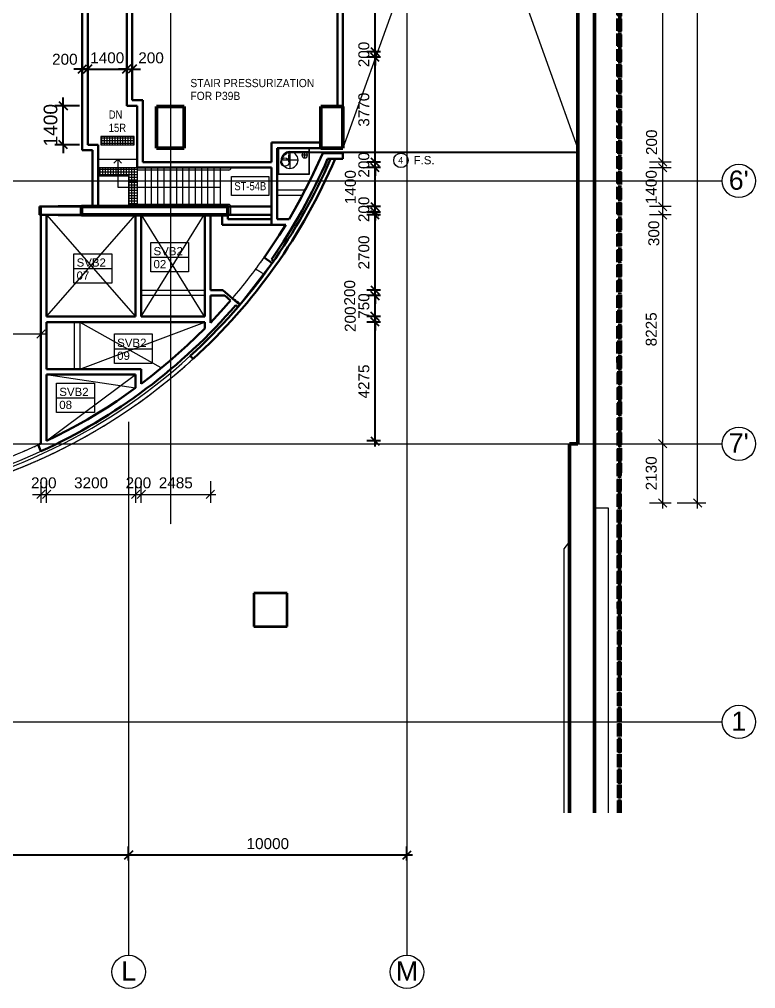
# Model space of a CAD drawing. Header units: millimetres. Extents: x -11708 to 484395, y -10237143 to 211873.
# Drawn here: x 102925 to 129377, y 123417 to 158261 of the extents above; entities that cross this region are included whole.
import ezdxf

# ---------------------------------------------------------------- set-up
doc = ezdxf.new("R2010")
doc.units = ezdxf.units.MM
for name, pattern in [('Double dash', [24.5, 10, -3, 2, -3, 2, -4.5]), ('Double dash_2_', [42.8625, 15.875, -4.7625, 6.35, -4.7625, 6.35, -4.7625]), ('Grid Line', [21, 12, -3, 3, -3]), ('Long Dash', [13.5, 9, -4.5]), ('Overhead', [1.8, 1.2, -0.6])]:
    doc.linetypes.add(name, pattern=pattern)
for name, color, linetype, lineweight in [('0-1', 7, 'Continuous', 5), ('0-3', 7, 'Double dash_2_', 50), ('A-ANNO-DIMS', 7, 'Continuous', 9), ('A-ANNO-NOTE', 7, 'Continuous', 5), ('A-CLNG', 7, 'Continuous', 9), ('A-DETL', 102, 'Continuous', 5), ('A-DETL-3', 102, 'Continuous', 25), ('A-DETL-5', 102, 'Overhead', 5), ('A-DETL-GENF', 7, 'Continuous', 5), ('A-DOOR', 7, 'Continuous', 5), ('A-DOOR-HDLN', 7, 'Long Dash', 5), ('A-FLOR', 7, 'Continuous', 18), ('A-WALL', 7, 'Continuous', 9), ('A-WALL-2', 7, 'Continuous', 13), ('A-WALL-3', 7, 'Continuous', 35), ('A-WALL-4', 7, 'Continuous', 30), ('C-PROP-LINE', 7, 'Double dash', 70), ('C-PROP-LINE-1', 7, 'Double dash_2_', 50), ('G-ANNO-TEXT', 7, 'Continuous', 5), ('I-WALL', 7, 'Continuous', 9), ('I-WALL-3', 7, 'Continuous', 30), ('I-WALL-4', 7, 'Continuous', 18), ('OAP280_C', 210, 'Continuous', 50), ('OAP280_W', 210, 'Continuous', 50), ('Q-SPCQ', 7, 'Continuous', 5), ('Q-SPCQ-HDLN', 7, 'Overhead', 5), ('S-COLS-3', 7, 'Continuous', 35), ('S-GRID-1', 7, 'Grid Line', 5), ('S-GRID-IDEN', 7, 'Continuous', 5), ('S-STRS', 7, 'Continuous', 5)]:
    doc.layers.add(name, color=color, linetype=linetype, lineweight=lineweight)
doc.styles.add('Arial', font='arial.ttf', dxfattribs={"height": 491.766467})
doc.styles.add('Arial Narrow_1', font='ARIALN.TTF', dxfattribs={"height": 294.984802})
doc.styles.add('Arial_1', font='arial.ttf', dxfattribs={"height": 393.413174})
doc.styles.add('Arial_11', font='arial.ttf', dxfattribs={"height": 295.05988})
doc.styles.add('Arial_2', font='arial.ttf', dxfattribs={"height": 1.475299})
doc.styles.add('Arial_3', font='arial.ttf', dxfattribs={"height": 688.473054})
doc.styles.add('Arial_5', font='arial.ttf', dxfattribs={"height": 1.18024})
doc.styles.add('Arial_6', font='arial.ttf', dxfattribs={"width": 0.9, "height": 393.413174})
doc.dimstyles.new('Diagonal_-_2_0mm_Arial', dxfattribs={"dimscale": 304.8, "dimtxt": 500, "dimasz": 0.984252, "dimexe": 0.984252, "dimexo": 0.984252, "dimgap": 0.656168, "dimtad": 1, "dimdec": 0, "dimrnd": 5, "dimzin": 0, "dimdsep": 46, "dimtxsty": 'Arial', "dimblk1": 'OBLIQUE', "dimblk2": 'OBLIQUE', "dimsah": 1, "dimcen": 0.09, "dimdle": 0.656168, "dimadec": 0, "dimazin": 0, "dimtfac": 1, "dimtdec": 4, "dimtix": 1, "dimtmove": 0, "dimatfit": 3, "dimfxl": 1, "dimtvp": 1, "dimtolj": 1, "dimtzin": 0, "dimarcsym": 2})

# ---------------------------------------------------------------- blocks, each defined once
blk = doc.blocks.new('Family - ___-1112717-LG_F PLAN')
at = {"layer": 'C-PROP-LINE'}
for p, q in [((124462, 151157), (124469, 204684)), ((124491, 129733), (124462, 151157))]:
    blk.add_line(p, q, dxfattribs=at)
blk = doc.blocks.new('Grid - 3mm-2917264-LG_F PLAN')
at = {"layer": 'S-GRID-IDEN'}
blk.add_circle((0, 0), 3, dxfattribs=at)
blk = doc.blocks.new('ARC_ANN_FS_SMOKE-VENT - SVB2-5413428-LG_F PLAN')
at = {"layer": 'A-ANNO-NOTE'}
for p, q in [((-3.51, -2.64), (-3.51, 2.64)), ((-3.51, 2.64), (3.27, 2.64)), ((3.27, 2.64), (3.27, -2.64)), ((-3.51, 0), (3.27, 0)), ((3.27, -2.64), (-3.51, -2.64))]:
    blk.add_line(p, q, dxfattribs=at)
blk = doc.blocks.new('ARC_ANN_FIRE SHUTTER - 1-5166234-LG_F PLAN')
at = {"layer": 'A-ANNO-NOTE', "insert": (0.41, 1.66), "char_height": 1.475, "width": 4.5, "attachment_point": 2, "line_spacing_factor": 0.938532, "style": 'Arial_2'}
blk.add_mtext('F.S.', dxfattribs=at)
blk = doc.blocks.new('Family - ___-3197506-LG_F PLAN')
at = {"layer": 'C-PROP-LINE-1'}
blk.add_line((124491, 129733), (124499, 204681), dxfattribs=at)
blk = doc.blocks.new('DCW_15b - ARC_Single Steel Door 2-38055169-LG_F PLAN')
at = {"layer": 'A-DOOR'}
h = blk.add_hatch(dxfattribs=at)
h.set_pattern_fill('FP_1', color=256, style=0, pattern_type=2)
h.set_pattern_definition([(270, (609.6, 0), (100, 6e-15), [])])
h.paths.add_polyline_path([(-900, -2), (-431, -17), (23, -22), (505, -16), (900, 0), (-900, 0)], flags=0)
for q in [(900, 0), (-850, 0)]:
    blk.add_line((-900, 0), q, dxfattribs=at)
at = {"layer": 'A-DOOR-HDLN'}
blk.add_line((-900, 0), (-900, 348), dxfattribs=at)
blk.add_arc((-900, 0), 1350, 360, 14.3124, dxfattribs=at)
blk = doc.blocks.new('Family - ___-2785461-LG_F PLAN')
at = {"layer": 'C-PROP-LINE'}
blk.add_line((124491, 129733), (124499, 204681), dxfattribs=at)
blk = doc.blocks.new('Family - ___-36030423-LG_F PLAN')
at = {"layer": 'C-PROP-LINE'}
blk.add_line((124491, 129733), (124499, 204681), dxfattribs=at)
blk = doc.blocks.new('_Oblique')
at = {"color": 0, "linetype": 'ByBlock', "lineweight": -2}
blk.add_line((-0.5, -0.5), (0.5, 0.5), dxfattribs=at)
blk = doc.blocks.new('*D234')
at = {"layer": 'A-ANNO-DIMS', "color": 0, "lineweight": -2, "transparency": 16777216}
for p, q in [((96851, 128026), (96851, 128526)), ((106851, 128026), (106851, 128526)), ((96651, 128226), (107051, 128226))]:
    blk.add_line(p, q, dxfattribs=at)
at = {"layer": 'Defpoints', "color": 0, "transparency": 16777216}
for p in [(106851, 128226), (96851, 127726), (106851, 127726)]:
    blk.add_point(p, dxfattribs=at)
at = {"layer": 'A-ANNO-DIMS', "color": 0, "lineweight": -2, "transparency": 16777216, "xscale": 299.9999999999999, "yscale": 299.9999999999999, "zscale": 299.9999999999999, "rotation": 180}
blk.add_blockref('_Oblique', (96851, 128226), dxfattribs=at)
at = {"layer": 'A-ANNO-DIMS', "color": 0, "lineweight": -2, "transparency": 16777216, "xscale": 299.9999999999999, "yscale": 299.9999999999999, "zscale": 299.9999999999999}
blk.add_blockref('_Oblique', (106851, 128226), dxfattribs=at)
at = {"layer": 'A-ANNO-DIMS', "color": 0, "transparency": 16777216, "insert": (101851, 128627), "char_height": 491.77, "attachment_point": 5, "style": 'Arial'}
blk.add_mtext('\\A1;{\\H0.8x;10000}', dxfattribs=at)
blk = doc.blocks.new('*D235')
at = {"layer": 'A-ANNO-DIMS', "color": 0, "lineweight": -2, "transparency": 16777216}
for p, q in [((106851, 128026), (106851, 128526)), ((116851, 128026), (116851, 128526)), ((106651, 128226), (117051, 128226))]:
    blk.add_line(p, q, dxfattribs=at)
at = {"layer": 'Defpoints', "color": 0, "transparency": 16777216}
for p in [(116851, 128226), (106851, 127726), (116851, 127726)]:
    blk.add_point(p, dxfattribs=at)
at = {"layer": 'A-ANNO-DIMS', "color": 0, "lineweight": -2, "transparency": 16777216, "xscale": 299.9999999999999, "yscale": 299.9999999999999, "zscale": 299.9999999999999, "rotation": 180}
blk.add_blockref('_Oblique', (106851, 128226), dxfattribs=at)
at = {"layer": 'A-ANNO-DIMS', "color": 0, "lineweight": -2, "transparency": 16777216, "xscale": 299.9999999999999, "yscale": 299.9999999999999, "zscale": 299.9999999999999}
blk.add_blockref('_Oblique', (116851, 128226), dxfattribs=at)
at = {"layer": 'A-ANNO-DIMS', "color": 0, "transparency": 16777216, "insert": (111851, 128627), "char_height": 491.77, "attachment_point": 5, "style": 'Arial'}
blk.add_mtext('\\A1;{\\H0.8x;10000}', dxfattribs=at)
blk = doc.blocks.new('*D291')
at = {"layer": 'A-ANNO-DIMS', "color": 0, "lineweight": -2, "transparency": 16777216}
for p, q in [((115903, 162781), (115403, 162781)), ((115703, 156899), (115703, 162981)), ((115903, 157099), (115403, 157099))]:
    blk.add_line(p, q, dxfattribs=at)
at = {"layer": 'Defpoints', "color": 0, "transparency": 16777216}
for p in [(115703, 162781), (116203, 162781), (116203, 157099)]:
    blk.add_point(p, dxfattribs=at)
at = {"layer": 'A-ANNO-DIMS', "color": 0, "lineweight": -2, "transparency": 16777216, "xscale": 299.9999999999999, "yscale": 299.9999999999999, "zscale": 299.9999999999999}
for p, rotation in [((115703, 162781), 90), ((115703, 157099), 270)]:
    blk.add_blockref('_Oblique', p, dxfattribs=dict(at, rotation=rotation))
at = {"layer": 'A-ANNO-DIMS', "color": 0, "transparency": 16777216, "insert": (115303, 159940), "char_height": 491.77, "attachment_point": 5, "rotation": 90, "style": 'Arial'}
blk.add_mtext('\\A1;{\\H0.8x;5680}', dxfattribs=at)
blk = doc.blocks.new('*D292')
at = {"layer": 'A-ANNO-DIMS', "color": 0, "lineweight": -2, "transparency": 16777216}
for p, q in [((115703, 157099), (115703, 157399)), ((115903, 157099), (115403, 157099)), ((115903, 156899), (115403, 156899)), ((115703, 156899), (115703, 157099)), ((115703, 156899), (115703, 156599))]:
    blk.add_line(p, q, dxfattribs=at)
at = {"layer": 'Defpoints', "color": 0, "transparency": 16777216}
for p in [(115703, 157099), (116203, 157099), (116203, 156899)]:
    blk.add_point(p, dxfattribs=at)
at = {"layer": 'A-ANNO-DIMS', "color": 0, "lineweight": -2, "transparency": 16777216, "xscale": 299.9999999999999, "yscale": 299.9999999999999, "zscale": 299.9999999999999}
for p, rotation in [((115703, 157099), 270), ((115703, 156899), 90)]:
    blk.add_blockref('_Oblique', p, dxfattribs=dict(at, rotation=rotation))
at = {"layer": 'A-ANNO-DIMS', "color": 0, "transparency": 16777216, "insert": (115303, 156999), "char_height": 491.77, "attachment_point": 5, "rotation": 90, "style": 'Arial'}
blk.add_mtext('\\A1;{\\H0.8x;200}', dxfattribs=at)
blk = doc.blocks.new('*D293')
at = {"layer": 'A-ANNO-DIMS', "color": 0, "lineweight": -2, "transparency": 16777216}
for p, q in [((115903, 156899), (115403, 156899)), ((115703, 152931), (115703, 157099)), ((115903, 153131), (115403, 153131))]:
    blk.add_line(p, q, dxfattribs=at)
at = {"layer": 'Defpoints', "color": 0, "transparency": 16777216}
for p in [(115703, 156899), (116203, 156899), (116203, 153131)]:
    blk.add_point(p, dxfattribs=at)
at = {"layer": 'A-ANNO-DIMS', "color": 0, "lineweight": -2, "transparency": 16777216, "xscale": 299.9999999999999, "yscale": 299.9999999999999, "zscale": 299.9999999999999}
for p, rotation in [((115703, 156899), 90), ((115703, 153131), 270)]:
    blk.add_blockref('_Oblique', p, dxfattribs=dict(at, rotation=rotation))
at = {"layer": 'A-ANNO-DIMS', "color": 0, "transparency": 16777216, "insert": (115302, 155015), "char_height": 491.77, "attachment_point": 5, "rotation": 90, "style": 'Arial'}
blk.add_mtext('\\A1;{\\H0.8x;3770}', dxfattribs=at)
blk = doc.blocks.new('*D294')
at = {"layer": 'A-ANNO-DIMS', "color": 0, "lineweight": -2, "transparency": 16777216}
for p, q in [((115703, 153131), (115703, 153431)), ((115903, 153131), (115403, 153131)), ((115703, 152931), (115703, 153131)), ((115903, 152931), (115403, 152931)), ((115703, 152931), (115703, 152631))]:
    blk.add_line(p, q, dxfattribs=at)
at = {"layer": 'Defpoints', "color": 0, "transparency": 16777216}
for p in [(115703, 153131), (116203, 153131), (116203, 152931)]:
    blk.add_point(p, dxfattribs=at)
at = {"layer": 'A-ANNO-DIMS', "color": 0, "lineweight": -2, "transparency": 16777216, "xscale": 299.9999999999999, "yscale": 299.9999999999999, "zscale": 299.9999999999999}
for p, rotation in [((115703, 153131), 270), ((115703, 152931), 90)]:
    blk.add_blockref('_Oblique', p, dxfattribs=dict(at, rotation=rotation))
at = {"layer": 'A-ANNO-DIMS', "color": 0, "transparency": 16777216, "insert": (115303, 153031), "char_height": 491.77, "attachment_point": 5, "rotation": 90, "style": 'Arial'}
blk.add_mtext('\\A1;{\\H0.8x;200}', dxfattribs=at)
blk = doc.blocks.new('*D295')
at = {"layer": 'A-ANNO-DIMS', "color": 0, "lineweight": -2, "transparency": 16777216}
for p, q in [((115703, 151331), (115703, 153131)), ((115903, 152931), (115403, 152931)), ((115903, 151531), (115403, 151531))]:
    blk.add_line(p, q, dxfattribs=at)
at = {"layer": 'Defpoints', "color": 0, "transparency": 16777216}
for p in [(115703, 152931), (116203, 152931), (116203, 151531)]:
    blk.add_point(p, dxfattribs=at)
at = {"layer": 'A-ANNO-DIMS', "color": 0, "lineweight": -2, "transparency": 16777216, "xscale": 299.9999999999999, "yscale": 299.9999999999999, "zscale": 299.9999999999999}
for p, rotation in [((115703, 152931), 90), ((115703, 151531), 270)]:
    blk.add_blockref('_Oblique', p, dxfattribs=dict(at, rotation=rotation))
at = {"layer": 'A-ANNO-DIMS', "color": 0, "transparency": 16777216, "insert": (114819, 152231), "char_height": 491.77, "attachment_point": 5, "rotation": 90, "style": 'Arial'}
blk.add_mtext('\\A1;{\\H0.8x;1400}', dxfattribs=at)
blk = doc.blocks.new('*D296')
at = {"layer": 'A-ANNO-DIMS', "color": 0, "lineweight": -2, "transparency": 16777216}
for p, q in [((115703, 151531), (115703, 151831)), ((115903, 151531), (115403, 151531)), ((115903, 151331), (115403, 151331)), ((115703, 151331), (115703, 151531)), ((115703, 151331), (115703, 151031))]:
    blk.add_line(p, q, dxfattribs=at)
at = {"layer": 'Defpoints', "color": 0, "transparency": 16777216}
for p in [(115703, 151531), (116203, 151531), (116203, 151331)]:
    blk.add_point(p, dxfattribs=at)
at = {"layer": 'A-ANNO-DIMS', "color": 0, "lineweight": -2, "transparency": 16777216, "xscale": 299.9999999999999, "yscale": 299.9999999999999, "zscale": 299.9999999999999}
for p, rotation in [((115703, 151531), 270), ((115703, 151331), 90)]:
    blk.add_blockref('_Oblique', p, dxfattribs=dict(at, rotation=rotation))
at = {"layer": 'A-ANNO-DIMS', "color": 0, "transparency": 16777216, "insert": (115303, 151431), "char_height": 491.77, "attachment_point": 5, "rotation": 90, "style": 'Arial'}
blk.add_mtext('\\A1;{\\H0.8x;200}', dxfattribs=at)
blk = doc.blocks.new('*D297')
at = {"layer": 'A-ANNO-DIMS', "color": 0, "lineweight": -2, "transparency": 16777216}
for p, q in [((115903, 151231), (115403, 151231)), ((115703, 148331), (115703, 151431)), ((115903, 148531), (115403, 148531))]:
    blk.add_line(p, q, dxfattribs=at)
at = {"layer": 'Defpoints', "color": 0, "transparency": 16777216}
for p in [(115703, 151231), (116203, 151231), (116203, 148531)]:
    blk.add_point(p, dxfattribs=at)
at = {"layer": 'A-ANNO-DIMS', "color": 0, "lineweight": -2, "transparency": 16777216, "xscale": 299.9999999999999, "yscale": 299.9999999999999, "zscale": 299.9999999999999}
for p, rotation in [((115703, 151231), 90), ((115703, 148531), 270)]:
    blk.add_blockref('_Oblique', p, dxfattribs=dict(at, rotation=rotation))
at = {"layer": 'A-ANNO-DIMS', "color": 0, "transparency": 16777216, "insert": (115303, 149881), "char_height": 491.77, "attachment_point": 5, "rotation": 90, "style": 'Arial'}
blk.add_mtext('\\A1;{\\H0.8x;2700}', dxfattribs=at)
blk = doc.blocks.new('*D298')
at = {"layer": 'A-ANNO-DIMS', "color": 0, "lineweight": -2, "transparency": 16777216}
for p, q in [((115703, 148531), (115703, 148831)), ((115903, 148531), (115403, 148531)), ((115703, 148331), (115703, 148531)), ((115903, 148331), (115403, 148331)), ((115703, 148331), (115703, 148031))]:
    blk.add_line(p, q, dxfattribs=at)
at = {"layer": 'Defpoints', "color": 0, "transparency": 16777216}
for p in [(115703, 148531), (116203, 148531), (116203, 148331)]:
    blk.add_point(p, dxfattribs=at)
at = {"layer": 'A-ANNO-DIMS', "color": 0, "lineweight": -2, "transparency": 16777216, "xscale": 299.9999999999999, "yscale": 299.9999999999999, "zscale": 299.9999999999999}
for p, rotation in [((115703, 148531), 270), ((115703, 148331), 90)]:
    blk.add_blockref('_Oblique', p, dxfattribs=dict(at, rotation=rotation))
at = {"layer": 'A-ANNO-DIMS', "color": 0, "transparency": 16777216, "insert": (114795, 148431), "char_height": 491.77, "attachment_point": 5, "rotation": 90, "style": 'Arial'}
blk.add_mtext('\\A1;{\\H0.8x;200}', dxfattribs=at)
blk = doc.blocks.new('*D299')
at = {"layer": 'A-ANNO-DIMS', "color": 0, "lineweight": -2, "transparency": 16777216}
for p, q in [((115703, 148331), (115703, 148631)), ((115903, 148331), (115403, 148331)), ((115703, 147581), (115703, 148331)), ((115903, 147581), (115403, 147581)), ((115703, 147581), (115703, 147281))]:
    blk.add_line(p, q, dxfattribs=at)
at = {"layer": 'Defpoints', "color": 0, "transparency": 16777216}
for p in [(115703, 148331), (116203, 148331), (116203, 147581)]:
    blk.add_point(p, dxfattribs=at)
at = {"layer": 'A-ANNO-DIMS', "color": 0, "lineweight": -2, "transparency": 16777216, "xscale": 299.9999999999999, "yscale": 299.9999999999999, "zscale": 299.9999999999999}
for p, rotation in [((115703, 148331), 270), ((115703, 147581), 90)]:
    blk.add_blockref('_Oblique', p, dxfattribs=dict(at, rotation=rotation))
at = {"layer": 'A-ANNO-DIMS', "color": 0, "transparency": 16777216, "insert": (115303, 147956), "char_height": 491.77, "attachment_point": 5, "rotation": 90, "style": 'Arial'}
blk.add_mtext('\\A1;{\\H0.8x;750}', dxfattribs=at)
blk = doc.blocks.new('*D300')
at = {"layer": 'A-ANNO-DIMS', "color": 0, "lineweight": -2, "transparency": 16777216}
for p, q in [((115703, 147581), (115703, 147881)), ((115903, 147581), (115403, 147581)), ((115703, 147381), (115703, 147581)), ((115903, 147381), (115403, 147381)), ((115703, 147381), (115703, 147081))]:
    blk.add_line(p, q, dxfattribs=at)
at = {"layer": 'Defpoints', "color": 0, "transparency": 16777216}
for p in [(115703, 147581), (116203, 147581), (116203, 147381)]:
    blk.add_point(p, dxfattribs=at)
at = {"layer": 'A-ANNO-DIMS', "color": 0, "lineweight": -2, "transparency": 16777216, "xscale": 299.9999999999999, "yscale": 299.9999999999999, "zscale": 299.9999999999999}
for p, rotation in [((115703, 147581), 270), ((115703, 147381), 90)]:
    blk.add_blockref('_Oblique', p, dxfattribs=dict(at, rotation=rotation))
at = {"layer": 'A-ANNO-DIMS', "color": 0, "transparency": 16777216, "insert": (114815, 147481), "char_height": 491.77, "attachment_point": 5, "rotation": 90, "style": 'Arial'}
blk.add_mtext('\\A1;{\\H0.8x;200}', dxfattribs=at)
blk = doc.blocks.new('*D301')
at = {"layer": 'A-ANNO-DIMS', "color": 0, "lineweight": -2, "transparency": 16777216}
for p, q in [((115703, 142905), (115703, 147581)), ((115903, 147381), (115403, 147381)), ((115903, 143105), (115403, 143105))]:
    blk.add_line(p, q, dxfattribs=at)
at = {"layer": 'Defpoints', "color": 0, "transparency": 16777216}
for p in [(115703, 147381), (116203, 147381), (116203, 143105)]:
    blk.add_point(p, dxfattribs=at)
at = {"layer": 'A-ANNO-DIMS', "color": 0, "lineweight": -2, "transparency": 16777216, "xscale": 299.9999999999999, "yscale": 299.9999999999999, "zscale": 299.9999999999999}
for p, rotation in [((115703, 147381), 90), ((115703, 143105), 270)]:
    blk.add_blockref('_Oblique', p, dxfattribs=dict(at, rotation=rotation))
at = {"layer": 'A-ANNO-DIMS', "color": 0, "transparency": 16777216, "insert": (115303, 145243), "char_height": 491.77, "attachment_point": 5, "rotation": 90, "style": 'Arial'}
blk.add_mtext('\\A1;{\\H0.8x;4275}', dxfattribs=at)
blk = doc.blocks.new('Dims-LG-FPLAN_dwg__Oblique-5772954-LG_F PLAN')
at = {"layer": 'A-ANNO-DIMS'}
blk.add_line((-0.5, -0.5), (0.5, 0.5), dxfattribs=at)
blk = doc.blocks.new('*D303')
at = {"layer": 'A-ANNO-DIMS', "color": 0, "lineweight": -2, "transparency": 16777216}
for p, q in [((104498, 155156), (104498, 155456)), ((105081, 155156), (104198, 155156)), ((104498, 153756), (104498, 155156)), ((105081, 153756), (104198, 153756)), ((104498, 153756), (104498, 153456))]:
    blk.add_line(p, q, dxfattribs=at)
at = {"layer": 'Defpoints', "color": 0, "transparency": 16777216}
for p in [(104498, 155156), (105381, 155156), (105381, 153756)]:
    blk.add_point(p, dxfattribs=at)
at = {"layer": 'A-ANNO-DIMS', "color": 0, "lineweight": -2, "transparency": 16777216, "xscale": 299.9999999999999, "yscale": 299.9999999999999, "zscale": 299.9999999999999}
for p, rotation in [((104498, 155156), 270), ((104498, 153756), 90)]:
    blk.add_blockref('_Oblique', p, dxfattribs=dict(at, rotation=rotation))
at = {"layer": 'A-ANNO-DIMS', "color": 0, "transparency": 16777216, "insert": (104046, 154456), "char_height": 491.8, "attachment_point": 5, "rotation": 90, "style": 'Arial'}
blk.add_mtext('\\A1;1400', dxfattribs=at)
blk = doc.blocks.new('*D304')
at = {"layer": 'A-ANNO-DIMS', "color": 0, "lineweight": -2, "transparency": 16777216}
for p, q in [((105181, 156477), (104881, 156477)), ((105181, 156277), (105181, 156777)), ((105181, 156477), (105381, 156477)), ((105381, 156277), (105381, 156777)), ((105381, 156477), (105681, 156477))]:
    blk.add_line(p, q, dxfattribs=at)
at = {"layer": 'Defpoints', "color": 0, "transparency": 16777216}
for p in [(105381, 156477), (105181, 155977), (105381, 155977)]:
    blk.add_point(p, dxfattribs=at)
at = {"layer": 'A-ANNO-DIMS', "color": 0, "lineweight": -2, "transparency": 16777216, "xscale": 299.9999999999999, "yscale": 299.9999999999999, "zscale": 299.9999999999999}
blk.add_blockref('_Oblique', (105181, 156477), dxfattribs=at)
at = {"layer": 'A-ANNO-DIMS', "color": 0, "lineweight": -2, "transparency": 16777216, "xscale": 299.9999999999999, "yscale": 299.9999999999999, "zscale": 299.9999999999999, "rotation": 180}
blk.add_blockref('_Oblique', (105381, 156477), dxfattribs=at)
at = {"layer": 'A-ANNO-DIMS', "color": 0, "transparency": 16777216, "insert": (104558, 156825), "char_height": 491.77, "attachment_point": 5, "style": 'Arial'}
blk.add_mtext('\\A1;{\\H0.8x;200}', dxfattribs=at)
blk = doc.blocks.new('*D305')
at = {"layer": 'A-ANNO-DIMS', "color": 0, "lineweight": -2, "transparency": 16777216}
for p, q in [((105381, 156477), (105081, 156477)), ((105381, 156277), (105381, 156777)), ((105381, 156477), (106781, 156477)), ((106781, 156277), (106781, 156777)), ((106781, 156477), (107081, 156477))]:
    blk.add_line(p, q, dxfattribs=at)
at = {"layer": 'Defpoints', "color": 0, "transparency": 16777216}
for p in [(106781, 156477), (105381, 155977), (106781, 155977)]:
    blk.add_point(p, dxfattribs=at)
at = {"layer": 'A-ANNO-DIMS', "color": 0, "lineweight": -2, "transparency": 16777216, "xscale": 299.9999999999999, "yscale": 299.9999999999999, "zscale": 299.9999999999999}
blk.add_blockref('_Oblique', (105381, 156477), dxfattribs=at)
at = {"layer": 'A-ANNO-DIMS', "color": 0, "lineweight": -2, "transparency": 16777216, "xscale": 299.9999999999999, "yscale": 299.9999999999999, "zscale": 299.9999999999999, "rotation": 180}
blk.add_blockref('_Oblique', (106781, 156477), dxfattribs=at)
at = {"layer": 'A-ANNO-DIMS', "color": 0, "transparency": 16777216, "insert": (106081, 156878), "char_height": 491.77, "attachment_point": 5, "style": 'Arial'}
blk.add_mtext('\\A1;{\\H0.8x;1400}', dxfattribs=at)
blk = doc.blocks.new('*D306')
at = {"layer": 'A-ANNO-DIMS', "color": 0, "lineweight": -2, "transparency": 16777216}
for p, q in [((106781, 156477), (106481, 156477)), ((106781, 156277), (106781, 156777)), ((106781, 156477), (106981, 156477)), ((106981, 156277), (106981, 156777)), ((106981, 156477), (107281, 156477))]:
    blk.add_line(p, q, dxfattribs=at)
at = {"layer": 'Defpoints', "color": 0, "transparency": 16777216}
for p in [(106981, 156477), (106781, 155977), (106981, 155977)]:
    blk.add_point(p, dxfattribs=at)
at = {"layer": 'A-ANNO-DIMS', "color": 0, "lineweight": -2, "transparency": 16777216, "xscale": 299.9999999999999, "yscale": 299.9999999999999, "zscale": 299.9999999999999}
blk.add_blockref('_Oblique', (106781, 156477), dxfattribs=at)
at = {"layer": 'A-ANNO-DIMS', "color": 0, "lineweight": -2, "transparency": 16777216, "xscale": 299.9999999999999, "yscale": 299.9999999999999, "zscale": 299.9999999999999, "rotation": 180}
blk.add_blockref('_Oblique', (106981, 156477), dxfattribs=at)
at = {"layer": 'A-ANNO-DIMS', "color": 0, "transparency": 16777216, "insert": (107656, 156876), "char_height": 491.77, "attachment_point": 5, "style": 'Arial'}
blk.add_mtext('\\A1;{\\H0.8x;200}', dxfattribs=at)
blk = doc.blocks.new('ARC_FS_FIRE SHUTTER LATERAL SINGLE  - ARC_FS_FIRE SHUTTER LATERAL SINGLE -34849148-B1_F PLAN _2 OF 2_')
at = {"layer": 'Q-SPCQ'}
for p, q in [((-10250, 800), (-10250, -150)), ((-9150, 800), (-10250, 800)), ((-10240, 790), (-10240, -140)), ((-9160, 790), (-10240, 790)), ((-9160, -140), (-9160, 790)), ((-9150, -150), (-9150, 800)), ((-9850, -25), (-9850, 575)), ((-9550, 275), (-10150, 275)), ((-9210, 100), (-9410, 100)), ((-9310, 200), (-9310, 0)), ((-10250, -150), (-9150, -150)), ((-10240, -140), (-9160, -140))]:
    blk.add_line(p, q, dxfattribs=at)
for centre, radius in [((-9850, 275), 300), ((-9310, 100), 100)]:
    blk.add_circle(centre, radius, dxfattribs=at)
at = {"layer": 'Q-SPCQ-HDLN'}
for p, q in [((-10105, 275), (-10145, 275)), ((-9150, 20), (-9850, 20)), ((-9150, 20), (-9150, -20)), ((430, 20), (-9150, 20)), ((430, 20), (430, -20)), ((-9150, -20), (-9850, -20)), ((-9150, -20), (430, -20))]:
    blk.add_line(p, q, dxfattribs=at)
for radius in [295, 255]:
    blk.add_arc((-9850, 275), radius, 180, 270, dxfattribs=at)

msp = doc.modelspace()

# ---------------------------------------------------------------- hatches: boundary and pattern name
at = {"layer": 'A-DETL-GENF'}
h = msp.add_hatch(dxfattribs=at)
h.set_pattern_fill('ANSI37', color=256, scale=30, angle=45, style=0)
h.set_pattern_definition([(90, (2825, -15732.55), (-95.25, 2e-14), []), (180, (2825, -15732.55), (-2e-14, -95.25), [])])
h.paths.add_polyline_path([(105851.3, 153750.5), (107051.3, 153750.5), (107051.3, 154050.5), (105851.3, 154050.5)])
h = msp.add_hatch(dxfattribs=at)
h.set_pattern_fill('ANSI37', color=256, scale=30, angle=135, style=0)
h.set_pattern_definition([(180, (278608.42, 59439.21), (-3e-14, -95.25), []), (270, (278608.42, 59439.21), (95.25, -3e-14), [])])
h.paths.add_polyline_path([(105790.6, 152930.6), (107151.4, 152930.6), (107151.4, 151586.1), (106851.4, 151586.1), (106851.4, 152630.6), (105790.6, 152630.6)])

# ---------------------------------------------------------------- linework, layer by layer
at = {"layer": 'A-ANNO-DIMS'}
for p, q in [((126043.1, 140676.5), (126043.1, 202630.5)), ((127293.1, 140676.5), (127293.1, 202630.5)), ((103701.2, 147435.2), (103701.2, 146654.3)), ((-1090.8, 146954.3), (103901.2, 146954.3)), ((103701.2, 141665), (103701.2, 140884)), ((109786.2, 141665), (109786.2, 140884)), ((103401.2, 141184), (109986.2, 141184)), ((125562.2, 140876.5), (126343.1, 140876.5)), ((126562.2, 140876.5), (127593.1, 140876.5))]:
    msp.add_line(p, q, dxfattribs=at)
at = {"layer": 'A-ANNO-DIMS', "flags": 128}
for points in [[(126343.1, 153130.6), (125562.2, 153130.6)], [(125562.2, 152930.6), (126343.1, 152930.6)], [(126343.1, 151530.6), (125562.2, 151530.6)], [(126343.1, 151230.6), (125562.2, 151230.6)], [(125562.2, 143005.5), (126343.1, 143005.5)], [(103901.2, 140884), (103901.2, 141665)], [(107101.2, 141665), (107101.2, 140884)], [(107301.2, 140884), (107301.2, 141665)]]:
    msp.add_lwpolyline(points, dxfattribs=at)
at = {"layer": 'A-ANNO-NOTE'}
msp.add_circle((116635, 153190.6), 260, dxfattribs=at)
at = {"layer": 'A-CLNG'}
for start, end in [(327.4709, 328.75281), (326.18876, 327.04552), (324.78903, 325.67969), (319.49739, 324.78369)]:
    msp.add_arc((95167.6, 161393.9), 20267.4, start, end, dxfattribs=at)
at = {"layer": 'A-DETL'}
for p, q in [((122987.5, 177137.3), (114551.2, 153630.6)), ((122986.2, 153630.5), (114586.3, 177147.4)), ((107851.2, 153630.6), (107851.2, 155130.6)), ((107851.2, 155130.6), (108851.2, 155130.6)), ((108851.2, 155130.6), (108851.2, 153630.6)), ((108851.2, 153630.6), (107851.2, 153630.6)), ((106456.4, 153230.6), (106315, 153089.1)), ((106456.4, 153230.6), (106456.4, 152230.6)), ((106456.4, 153230.6), (106597.8, 153089.1)), ((107951.3, 153130.6), (111984.9, 153130.6)), ((110449.1, 152840.4), (107151.4, 152840.4)), ((110524.1, 152920.6), (110524.1, 152930.6)), ((106456.4, 152230.6), (110151.4, 152230.6)), ((110449.1, 151611), (107151.4, 151611)), ((103901.2, 147580.6), (107101.2, 151230.6)), ((103901.2, 151230.6), (107101.2, 147580.6)), ((107301.2, 147580.6), (109567.3, 151235)), ((107301.2, 151230.6), (109569.9, 147577.8)), ((105101.1, 147380.6), (108010.4, 145741.2)), ((105101.1, 145690.6), (109583.7, 147380.6)), ((103901.1, 143104.8), (107101.1, 145490.6)), ((103901.1, 145490.6), (107101.1, 145012.3))]:
    msp.add_line(p, q, dxfattribs=at)
for points in [[(105851.3, 153750.5), (107051.3, 153750.5), (107051.3, 154050.5), (105851.3, 154050.5)], [(105790.6, 152930.6), (107151.4, 152930.6), (107151.4, 151586.1), (106851.4, 151586.1), (106851.4, 152630.6), (105790.6, 152630.6)]]:
    msp.add_lwpolyline(points, close=True, dxfattribs=at)
msp.add_circle((112466.2, 153130.6), 150, dxfattribs=at)
for centre, start, end in [((110444.1, 152920.6), 270, 0), ((110444.1, 151531.2), 0, 90)]:
    msp.add_arc(centre, 80, start, end, dxfattribs=at)
at = {"layer": 'A-DETL-3'}
for p, q in [((104317, 151530.6), (103701.2, 151530.6)), ((103701.2, 151530.6), (103701.2, 151230.6)), ((103701.2, 151230.6), (104317, 151230.6))]:
    msp.add_line(p, q, dxfattribs=at)
at = {"layer": 'A-DETL-5'}
msp.add_arc((95167.6, 161393.9), 20767.4, 242.42707, 336.91434, dxfattribs=at)
at = {"layer": 'A-FLOR'}
for p, q in [((112158.7, 150345.4), (112169.4, 150361.9)), ((124086.1, 140686.3), (123586.1, 140686.3)), ((124086.1, 129732.6), (124086.1, 140686.3)), ((122686.1, 139492.6), (122486.1, 139227.3)), ((122486.1, 139227.3), (122486.1, 129732.6))]:
    msp.add_line(p, q, dxfattribs=at)
for start, end in [(325.53634, 325.63651), (324.15786, 324.73145), (322.79639, 323.39096), (321.44266, 322.05045), (320.6037, 320.70993), (294.13938, 294.90077), (292.84885, 293.4467)]:
    msp.add_arc((95167.6, 161393.9), 20267.4, start, end, dxfattribs=at)
at = {"layer": 'A-WALL'}
for radius, end in [(20767.4, 312.40022), (20617.4, 312.38129)]:
    msp.add_arc((95167.6, 161393.9), radius, 242.42707, end, dxfattribs=at)
at = {"layer": 'A-WALL-2'}
for p, q in [((110434.9, 151530.6), (110526.2, 151530.6)), ((110526.2, 151230.6), (110434.9, 151230.6)), ((110526.2, 151230.6), (110526.2, 151530.6))]:
    msp.add_line(p, q, dxfattribs=at)
at = {"layer": 'A-WALL-3'}
for p, q in [((122986.4, 201830.6), (122986.2, 153585.5)), ((122986.2, 153525.5), (122986.1, 143005.5)), ((110434.9, 151530.6), (104317, 151530.6)), ((104317, 151230.6), (110434.9, 151230.6)), ((110434.9, 151230.6), (110434.9, 151530.6)), ((123586.1, 129732.6), (123586.1, 144405.5)), ((122986.1, 143005.5), (122686.1, 143005.5)), ((122686.1, 143005.5), (122686.1, 129732.6))]:
    msp.add_line(p, q, dxfattribs=at)
at = {"layer": 'A-WALL-4'}
msp.add_line((109065, 146164.4), (109171.1, 146058.2), dxfattribs=at)
for radius, start, end in [(20617.4, 312.38129, 336.73654), (20767.4, 312.40022, 336.91434)]:
    msp.add_arc((95167.6, 161393.9), radius, start, end, dxfattribs=at)
at = {"layer": 'G-ANNO-TEXT', "flags": 128}
msp.add_lwpolyline([(110548.4, 152609.8), (111888.4, 152609.8), (111888.4, 151928.8), (110548.4, 151928.8)], close=True, dxfattribs=at)
at = {"layer": 'I-WALL', "lineweight": 30}
for p, q in [((123586.3, 144405.5), (123586.3, 202430.6)), ((106981.4, 155355.6), (106980.4, 164131.2)), ((106781.4, 164108), (106781.4, 155155.6)), ((105181.4, 162508), (105181.4, 153555.6)), ((105381.4, 153755.6), (105381.4, 162708)), ((106781.4, 155155.6), (107156.4, 155155.6)), ((107356.4, 155355.6), (106981.4, 155355.6)), ((107156.4, 155155.6), (107156.4, 152930.6)), ((107356.4, 153130.6), (107356.4, 155355.6)), ((105381.4, 153755.6), (105756.4, 153755.6)), ((105756.4, 151530.8), (105756.4, 153755.6)), ((111984.9, 153130.6), (111984.9, 153830.8)), ((111984.9, 153830.8), (113751.2, 153830.8)), ((105181.4, 153555.6), (105556.4, 153555.6)), ((105556.4, 153555.6), (105556.4, 151530.8)), ((112184.9, 153130.6), (112184.9, 153630.8)), ((112184.9, 153630.8), (113751.2, 153630.8)), ((111984.9, 153130.6), (107356.4, 153130.6)), ((106151.3, 151530.6), (103651.3, 151530.6)), ((103651.3, 151530.6), (103651.3, 151230.6)), ((103651.3, 151230.6), (111985.1, 151230.6)), ((111985.1, 151530.6), (106351.3, 151530.6)), ((111985.1, 151230.6), (111985.1, 151530.6))]:
    msp.add_line(p, q, dxfattribs=at)
at = {"layer": 'I-WALL-3'}
for p, q in [((114351.2, 162605.2), (114351.2, 155130.6)), ((114551.2, 155130.6), (114551.2, 162605.2)), ((113755.9, 154980.6), (113755.9, 155130.6)), ((112616.2, 153130.6), (112616.2, 153405.6)), ((114551.3, 153450.9), (114551.3, 153250.9)), ((112184.9, 151080.6), (112184.9, 153130.6)), ((114551.3, 153250.9), (113999.8, 153250.9)), ((107176.2, 152930.6), (109351.2, 152930.6)), ((109351.2, 152930.6), (111984.9, 152930.6)), ((111984.9, 150880.6), (111984.9, 152930.6)), ((103701.2, 151230.6), (103701.1, 143010.6)), ((103901.2, 147580.6), (103901.2, 151230.6)), ((105576.2, 151530.6), (105776.2, 151530.6)), ((107301.2, 151230.6), (107101.2, 151230.6)), ((107101.2, 151230.6), (107101.2, 147580.6)), ((107301.2, 147580.6), (107301.2, 151230.6)), ((109586.2, 151230.6), (109586.2, 147580.6)), ((109786.2, 151230.6), (109586.2, 151230.6)), ((109786.2, 148530.6), (109786.2, 151230.6)), ((110208.9, 151230.6), (110208.9, 150880.6)), ((110408.9, 151230.6), (110208.9, 151230.6)), ((110408.9, 151080.6), (110408.9, 151230.6)), ((110208.9, 150880.6), (112494.9, 150880.6)), ((111984.9, 151080.6), (110408.9, 151080.6)), ((112614.7, 151080.6), (112184.9, 151080.6)), ((111719.6, 149697.8), (112004.9, 149494.9)), ((112062.8, 149576.4), (111980.8, 149634.7)), ((112004.9, 149494.9), (112062.8, 149576.4)), ((110229, 148530.6), (109786.2, 148530.6)), ((110844, 148002.6), (110229, 148530.6)), ((109786.1, 147355.9), (109786.2, 148330.6)), ((109786.2, 148330.6), (110308.4, 148330.6)), ((110308.4, 148330.6), (110513.3, 148154.7)), ((110703, 147991.9), (110778.9, 147926.7)), ((110778.9, 147926.7), (110844, 148002.6)), ((107101.2, 147580.6), (103901.2, 147580.6)), ((109586.2, 147580.6), (107301.2, 147580.6)), ((103901.1, 145690.6), (103901.1, 147380.6)), ((103901.1, 147380.6), (107301.1, 147380.6)), ((107301.1, 147380.6), (109586.1, 147380.6)), ((109586.1, 147380.6), (109586.1, 147150.6)), ((107301.1, 145690.6), (103901.1, 145690.6)), ((107301.1, 145159.9), (107301.1, 145690.6)), ((103901.1, 143104.8), (103901.1, 145490.6)), ((103901.1, 145490.6), (107101.1, 145490.6)), ((107101.1, 145490.6), (107101.1, 145012.3)), ((103595.8, 142962.1), (103699.8, 142734.7))]:
    msp.add_line(p, q, dxfattribs=at)
at = {"layer": 'I-WALL-3', "flags": 128}
for points in [[(114551.3, 153450.9), (113829.3, 153450.9), (113394.1, 152530.4), (113196, 152134.2), (112989.3, 151742.4), (112774.1, 151355.2)], [(113583.3, 152930.6), (113404.9, 152552.7), (113218.8, 152178.7), (113025, 151808.5), (112823.6, 151442.4), (112614.7, 151080.6)], [(112494.9, 150880.6), (112263.6, 150508.5), (112024.3, 150141.4), (111777.1, 149779.6)], [(110513.3, 148154.7), (110275.7, 147884.2), (110033.2, 147617.9), (109786.2, 147355.9)], [(109586.1, 147150.6), (109278.3, 146845.6), (108964.1, 146547.2), (108643.5, 146255.7), (108316.8, 145971), (107984, 145693.4), (107645.4, 145423), (107301.1, 145159.9)], [(107101.1, 145012.3), (106763.6, 144771.7), (106421.3, 144538), (106074.2, 144311.4), (105722.5, 144091.9), (105366.5, 143879.6), (105006.2, 143674.7), (104641.7, 143477.2), (104273.3, 143287.2), (103901.1, 143104.8)], [(103701.1, 143010.6), (103648.5, 142986.3), (103595.8, 142962.1)]]:
    msp.add_lwpolyline(points, dxfattribs=at)
at = {"layer": 'I-WALL-3'}
for radius, start, end in [(20517.4, 325.03109, 336.61643), (20267.4, 324.75393, 325.03663), (20517.4, 294.57292, 319.21642)]:
    msp.add_arc((95167.6, 161393.9), radius, start, end, dxfattribs=at)
at = {"layer": 'I-WALL-4'}
for p, q in [((112184.9, 152130.6), (113193.6, 152130.6)), ((113088.9, 151930.6), (112184.9, 151930.6)), ((107301.2, 148530.6), (109583.4, 148530.6)), ((109583.4, 148530.6), (109583.4, 148330.6)), ((109583.4, 148330.6), (107301.2, 148330.6)), ((104901.1, 145690.6), (104901.1, 147380.6)), ((105101.1, 147380.6), (105101.1, 145690.6))]:
    msp.add_line(p, q, dxfattribs=at)
for radius in [20267.4, 20517.4]:
    msp.add_arc((95167.6, 161393.9), radius, 285.40497, 294.57292, dxfattribs=at)
at = {"layer": 'OAP280_C'}
for p, q in [((107851.3, 155130.8), (107851.3, 153630.8)), ((108851.3, 155130.8), (107851.3, 155130.8)), ((108851.3, 153630.8), (108851.3, 155130.8)), ((114551.3, 155130.8), (113751.3, 155130.8)), ((113751.3, 155130.8), (113751.3, 153630.8)), ((114551.3, 153630.8), (114551.3, 155130.8)), ((107851.3, 153630.8), (108851.3, 153630.8)), ((113751.3, 153630.8), (114551.3, 153630.8))]:
    msp.add_line(p, q, dxfattribs=at)
at = {"layer": 'OAP280_W'}
for p, q in [((123586.2, 144405.8), (123586.2, 202430.8)), ((122986.3, 201830.8), (122986.3, 143005.8)), ((110409, 151530.8), (105151.3, 151530.8)), ((105151.3, 151530.8), (105151.3, 151230.8)), ((105151.3, 151230.8), (110409, 151230.8)), ((110409, 151230.8), (110409, 151530.8)), ((123586.1, 129732.6), (123586.3, 144405.8)), ((122686.3, 143005.8), (122686.1, 129732.6)), ((122986.3, 143005.8), (122686.3, 143005.8))]:
    msp.add_line(p, q, dxfattribs=at)
at = {"layer": 'S-COLS-3'}
for p, q in [((113751.2, 155130.6), (113751.2, 153630.6)), ((114551.2, 155130.6), (114351.2, 155130.6)), ((114551.2, 153630.6), (114551.2, 155130.6)), ((113751.2, 153630.6), (114551.2, 153630.6)), ((112551.1, 137630.6), (111351.1, 137630.6)), ((111351.1, 137630.6), (111351.1, 136430.6)), ((112551.1, 136430.6), (112551.1, 137630.6)), ((111351.1, 136430.6), (112551.1, 136430.6))]:
    msp.add_line(p, q, dxfattribs=at)
at = {"layer": 'S-GRID-1'}
for p, q in [((108351.5, 210672.6), (108351.1, 140117.7)), ((116851.5, 210672.6), (116851.1, 140117.7)), ((-10508.2, 152456.2), (128177.4, 152455.5)), ((106851.1, 143788.6), (106851, 124617)), ((116851.1, 143788.5), (116851, 124617)), ((-10508.2, 143006.2), (128177.3, 143005.5)), ((-10508.3, 133006.2), (128177.3, 133005.5))]:
    msp.add_line(p, q, dxfattribs=at)
at = {"layer": 'S-STRS'}
for p, q in [((105756.4, 153230.6), (107156.4, 153230.6)), ((107451.4, 151530.6), (107451.4, 152930.6)), ((109701.4, 152930.6), (107451.4, 152930.6)), ((107676.4, 151530.6), (107676.4, 152930.6)), ((107974.1, 152930.6), (107751.3, 152930.6)), ((107901.4, 151530.6), (107901.4, 152930.6)), ((108126.4, 151530.6), (108126.4, 152930.6)), ((108351.4, 151530.6), (108351.4, 152930.6)), ((108576.4, 151530.6), (108576.4, 152930.6)), ((108801.4, 151530.6), (108801.4, 152930.6)), ((109026.4, 151530.6), (109026.4, 152930.6)), ((109251.4, 151530.6), (109251.4, 152930.6)), ((109476.4, 151530.6), (109476.4, 152930.6)), ((109701.4, 151530.6), (109701.4, 152930.6)), ((109926.4, 151530.6), (109926.4, 152930.6)), ((110151.4, 151530.6), (110151.4, 152930.6)), ((110449.1, 152930.6), (110224.1, 152930.6)), ((106351.3, 151530.6), (107974.1, 151530.6)), ((109701.4, 151530.6), (107451.4, 151530.6)), ((110449.1, 151530.6), (110224.1, 151530.6))]:
    msp.add_line(p, q, dxfattribs=at)
at = {"layer": 'S-STRS', "linetype": 'Overhead'}
for p, q in [((107451.4, 151530.6), (107451.4, 152930.6)), ((107676.4, 151530.6), (107676.4, 152930.6)), ((107901.4, 151530.6), (107901.4, 152930.6)), ((108126.4, 151530.6), (108126.4, 152930.6)), ((108351.4, 151530.6), (108351.4, 152930.6)), ((108576.4, 151530.6), (108576.4, 152930.6)), ((108801.4, 151530.6), (108801.4, 152930.6)), ((109026.4, 151530.6), (109026.4, 152930.6)), ((109251.4, 151530.6), (109251.4, 152930.6)), ((109476.4, 151530.6), (109476.4, 152930.6)), ((109701.4, 151530.6), (109701.4, 152930.6))]:
    msp.add_line(p, q, dxfattribs=at)

# ---------------------------------------------------------------- block references
at = {"xscale": 300, "yscale": 300, "zscale": 300}
for p, rotation in [((126043.1, 153130.6), 270), ((126043.1, 152930.6), 270), ((126043.1, 152930.6), 90), ((126043.1, 151530.6), 270), ((126043.1, 151530.6), 90), ((126043.1, 151230.6), 90), ((126043.1, 143005.5), 90), ((126043.1, 143005.5), 270), ((103901.2, 141184), 180), ((107301.2, 141184), 180), ((126043.1, 140876.5), 270), ((127293.1, 140876.5), 270)]:
    msp.add_blockref('Dims-LG-FPLAN_dwg__Oblique-5772954-LG_F PLAN', p, dxfattribs=dict(at, rotation=rotation))
for p in [(103701.2, 146954.3), (103701.2, 141184), (107101.2, 141184), (109786.2, 141184)]:
    msp.add_blockref('Dims-LG-FPLAN_dwg__Oblique-5772954-LG_F PLAN', p, dxfattribs=at)
at = {"layer": '0-1'}
for name, p, rotation in [('Family - ___-2785461-LG_F PLAN', (0, 0), 359.9997000009001), ('Family - ___-36030423-LG_F PLAN', (0, 0), 359.9997000009001), ('DCW_15b - ARC_Single Steel Door 2-38055169-LG_F PLAN', (111421, 148745.1), 52.09369999999772)]:
    msp.add_blockref(name, p, dxfattribs=dict(at, rotation=rotation))
at = {"layer": '0-1', "xscale": -1, "rotation": 180.0002999990999}
msp.add_blockref('ARC_FS_FIRE SHUTTER LATERAL SINGLE  - ARC_FS_FIRE SHUTTER LATERAL SINGLE -34849148-B1_F PLAN _2 OF 2_', (122486.2, 153480.9), dxfattribs=at)
at = {"layer": '0-3', "rotation": 359.9997000009001}
msp.add_blockref('Family - ___-3197506-LG_F PLAN', (0, 0), dxfattribs=at)
at = {"layer": 'A-ANNO-NOTE', "xscale": 200, "yscale": 200, "zscale": 200}
for name, p in [('ARC_ANN_FIRE SHUTTER - 1-5166234-LG_F PLAN', (117383.8, 153015.8)), ('ARC_ANN_FS_SMOKE-VENT - SVB2-5413428-LG_F PLAN', (108351.2, 149717.4)), ('ARC_ANN_FS_SMOKE-VENT - SVB2-5413428-LG_F PLAN', (105586.6, 149308.1)), ('ARC_ANN_FS_SMOKE-VENT - SVB2-5413428-LG_F PLAN', (107043.9, 146423.1)), ('ARC_ANN_FS_SMOKE-VENT - SVB2-5413428-LG_F PLAN', (104964.7, 144658.1))]:
    msp.add_blockref(name, p, dxfattribs=at)
at = {"layer": 'C-PROP-LINE'}
msp.add_blockref('Family - ___-1112717-LG_F PLAN', (0, 0), dxfattribs=at)
at = {"layer": 'S-GRID-IDEN'}
for p, xscale, yscale, zscale, rotation in [((128777.4, 152455.5), 199.9999999999998, 199.9999999999998, 199.9999999999998, 269.9996999999992), ((128777.3, 143005.5), 199.9999999999998, 199.9999999999998, 199.9999999999998, 269.9996999999992), ((128777.3, 133005.5), 199.9999999999998, 199.9999999999998, 199.9999999999998, 269.9996999999992), ((106851, 124017), 199.9999999999999, 199.9999999999999, 199.9999999999999, 179.9996999996851), ((116851, 124017), 199.9999999999999, 199.9999999999999, 199.9999999999999, 179.9996999996851)]:
    msp.add_blockref('Grid - 3mm-2917264-LG_F PLAN', p, dxfattribs=dict(at, xscale=xscale, yscale=yscale, zscale=zscale, rotation=rotation))

# ---------------------------------------------------------------- texts
at = {"layer": 'A-ANNO-DIMS', "char_height": 393.41, "attachment_point": 2, "rotation": 90, "line_spacing_factor": 0.938532, "style": 'Arial_1'}
for s, insert, width in [('200', (125441.9, 153842.4), 1094.4), ('1400', (125430.4, 152230.6), 1459.2), ('300', (125521.6, 150568.2), 1094.4), ('8225', (125430.4, 147118.1), 1459.2), ('2130', (125430.2, 141941), 1459.2)]:
    msp.add_mtext(s, dxfattribs=dict(at, insert=insert, width=width))
at = {"layer": 'A-ANNO-DIMS', "char_height": 393.41, "attachment_point": 2, "line_spacing_factor": 0.938532, "style": 'Arial_1'}
for s, insert, width in [('200', (103801.2, 141796.8), 1094.4), ('3200', (105501.2, 141796.9), 1459.2), ('200', (107201.2, 141796.8), 1094.4), ('2485', (108543.7, 141796.8), 1459.2)]:
    msp.add_mtext(s, dxfattribs=dict(at, insert=insert, width=width))
at = {"layer": 'A-ANNO-NOTE', "line_spacing_factor": 0.938532}
for s, insert, char_height, width, attachment_point, style in [('4', (116625, 153314.6), 236, 156.346, 2, 'Arial_5'), ('SVB2', (107744.4, 150076.6), 295.06, 1256.4, 1, 'Arial_11'), ('SVB2', (104979.8, 149667.3), 295.06, 1256.4, 1, 'Arial_11'), ('02', (107744.4, 149609.6), 295.06, 547.2, 1, 'Arial_11'), ('07', (104979.8, 149200.3), 295.06, 547.2, 1, 'Arial_11'), ('SVB2', (106437.1, 146782.2), 295.06, 1256.4, 1, 'Arial_11'), ('09', (106437.1, 146315.3), 295.06, 547.2, 1, 'Arial_11'), ('SVB2', (104357.9, 145017.3), 295.06, 1256.4, 1, 'Arial_11'), ('08', (104357.9, 144550.3), 295.06, 547.2, 1, 'Arial_11')]:
    msp.add_mtext(s, dxfattribs=dict(at, insert=insert, char_height=char_height, width=width, attachment_point=attachment_point, style=style))
at = {"layer": 'G-ANNO-TEXT', "color": 7, "insert": (109068.5, 156120.4), "char_height": 295.06, "width": 5098.435, "attachment_point": 1, "line_spacing_factor": 0.938532, "style": 'Arial_6'}
msp.add_mtext('STAIR PRESSURIZATION FOR P39B', dxfattribs=at)
at = {"layer": 'G-ANNO-TEXT', "char_height": 294.98, "attachment_point": 1, "line_spacing_factor": 0.968573, "style": 'Arial Narrow_1'}
for s, insert, width in [('DN\\P15R', (106136.4, 154986), 738), ('ST-54B', (110648.4, 152414.3), 1368)]:
    msp.add_mtext(s, dxfattribs=dict(at, insert=insert, width=width))
at = {"layer": 'S-GRID-IDEN', "attachment_point": 2, "line_spacing_factor": 0.938532, "style": 'Arial_3'}
for s, insert, char_height, width in [("6'", (128772.2, 152826.5), 688.47, 856.758), ("7'", (128772.2, 143376.5), 688.47, 856.758), ('1', (128772.1, 133376.5), 688.5, 638.369), ('L', (106851.3, 124392.9), 688.5, 638.369), ('M', (116851.3, 124392.9), 688.5, 949.153)]:
    msp.add_mtext(s, dxfattribs=dict(at, insert=insert, char_height=char_height, width=width))

# ---------------------------------------------------------------- dimensions: what is measured, and where the dimension line sits
at = {"layer": 'A-ANNO-DIMS'}
for base, p1, p2, picture, middle in [((115703.5, 162780.6), (116203.5, 157098.6), (116203.5, 162780.6), '*D291', (115302.6, 159939.6)), ((115703.5, 157098.6), (116203.5, 156898.6), (116203.5, 157098.6), '*D292', (115302.6, 156998.6)), ((115703.5, 156898.6), (116203.5, 153130.6), (116203.5, 156898.6), '*D293', (115302.5, 155014.6)), ((115703.5, 153130.6), (116203.5, 152930.6), (116203.5, 153130.6), '*D294', (115302.6, 153030.6)), ((115703.5, 151530.6), (116203.5, 151330.6), (116203.5, 151530.6), '*D296', (115302.6, 151430.6)), ((115703.5, 151230.6), (116203.5, 148530.6), (116203.5, 151230.6), '*D297', (115302.6, 149880.6)), ((115703.5, 148330.6), (116203.5, 147580.6), (116203.5, 148330.6), '*D299', (115302.6, 147955.6)), ((115703.5, 147380.6), (116203.5, 143104.8), (116203.5, 147380.6), '*D301', (115302.6, 145242.7))]:
    dim = msp.add_linear_dim(base=base, p1=p1, p2=p2, angle=90, text='{\\H0.8x;<>}', dimstyle='Diagonal_-_2_0mm_Arial', override={"dimpost": '<>', "dimtmove": 1, "dimarcsym": 2}, dxfattribs=at)
    dim.commit()
    dim.dimension.update_dxf_attribs({"geometry": picture, "text_midpoint": middle})
for base, p1, p2, picture, middle in [((105381.4, 156476.8), (105181.4, 155976.8), (105381.4, 155976.8), '*D304', (104558.2, 156424.3)), ((106981.4, 156476.8), (106781.4, 155976.8), (106981.4, 155976.8), '*D306', (107655.8, 156475.6))]:
    dim = msp.add_linear_dim(base=base, p1=p1, p2=p2, text='{\\H0.8x;<>}', dimstyle='Diagonal_-_2_0mm_Arial', override={"dimpost": '<>', "dimtmove": 1}, dxfattribs=at)
    dim.commit()
    dim.dimension.update_dxf_attribs({"geometry": picture, "text_midpoint": middle, "dimtype": 160})
for base, p1, p2, picture, middle in [((106781.4, 156476.8), (105381.4, 155976.8), (106781.4, 155976.8), '*D305', (106081.4, 156877.6)), ((106851, 128226.2), (96851, 127726.2), (106851, 127726.2), '*D234', (101851, 128627.1)), ((116851, 128226.2), (106851, 127726.2), (116851, 127726.1), '*D235', (111851, 128627))]:
    dim = msp.add_linear_dim(base=base, p1=p1, p2=p2, text='{\\H0.8x;<>}', dimstyle='Diagonal_-_2_0mm_Arial', override={"dimpost": '<>', "dimtmove": 1, "dimarcsym": 2}, dxfattribs=at)
    dim.commit()
    dim.dimension.update_dxf_attribs({"geometry": picture, "text_midpoint": middle})
dim = msp.add_linear_dim(base=(104497.5, 155155.6), p1=(105381.4, 153755.6), p2=(105381.4, 155155.6), angle=90, dimstyle='Diagonal_-_2_0mm_Arial', override={"dimpost": '<>', "dimtmove": 1}, dxfattribs=at)
dim.commit()
dim.dimension.update_dxf_attribs({"geometry": '*D303', "text_midpoint": (104046.4, 154455.6)})
for base, p1, p2, picture, middle in [((115703.5, 152930.6), (116203.5, 151530.6), (116203.5, 152930.6), '*D295', (115219.7, 152230.6)), ((115703.5, 148530.6), (116203.5, 148330.6), (116203.5, 148530.6), '*D298', (115196.2, 148430.6)), ((115703.5, 147580.6), (116203.5, 147380.6), (116203.5, 147580.6), '*D300', (115216.1, 147480.6))]:
    dim = msp.add_linear_dim(base=base, p1=p1, p2=p2, angle=90, text='{\\H0.8x;<>}', dimstyle='Diagonal_-_2_0mm_Arial', override={"dimpost": '<>', "dimtmove": 1}, dxfattribs=at)
    dim.commit()
    dim.dimension.update_dxf_attribs({"geometry": picture, "text_midpoint": middle, "dimtype": 160})

doc.saveas('drawing.dxf')
